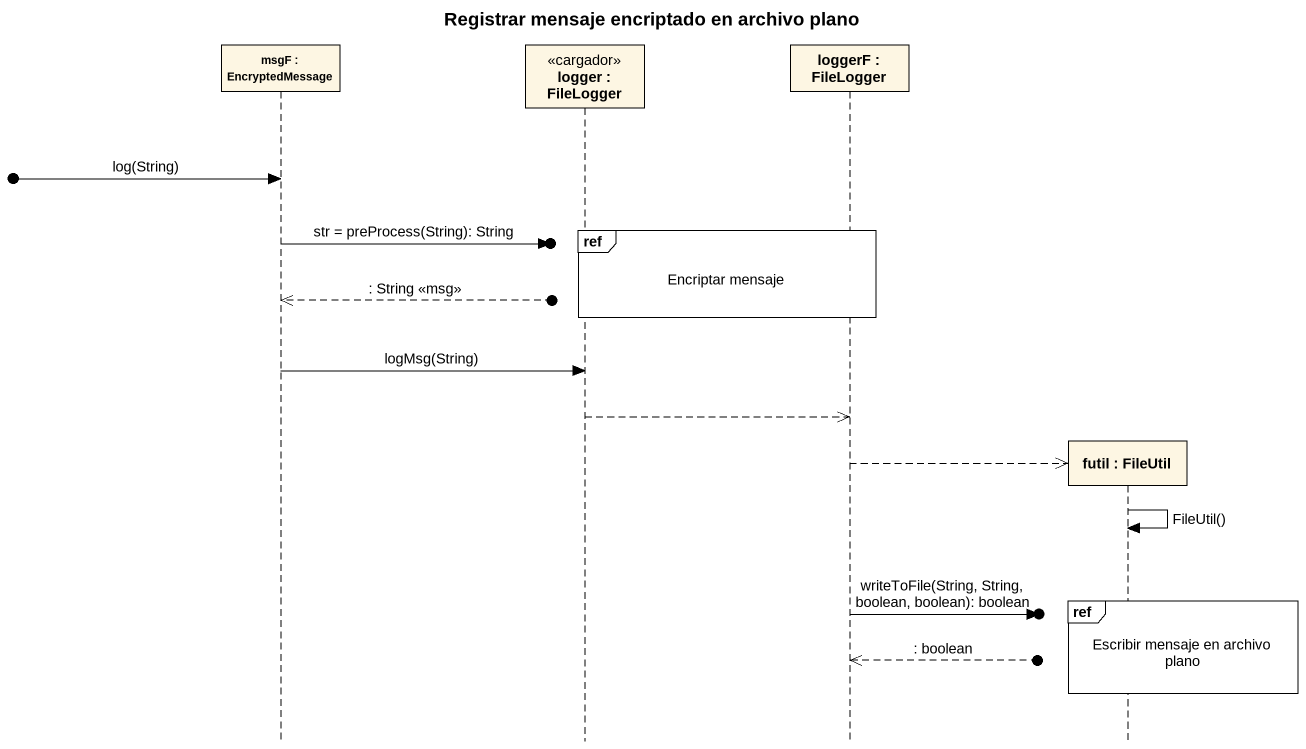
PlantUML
@startuml
title Registrar mensaje encriptado en archivo plano
hide footbox
participant "msgF : EncryptedMessage" as msgF
participant "logger : FileLogger" as logger <<cargador>>
participant "loggerF : FileLogger" as loggerF
participant "futil : FileUtil" as futil

[o-> msgF : log(String)
ref over logger, loggerF : Encriptar mensaje
msgF ->o] : str = preProcess(String): String
msgF <<--o] : : String <<msg>>
msgF -> logger : logMsg(String)
logger -->> loggerF
loggerF -->> futil **
futil -> futil : FileUtil()
ref over futil : Escribir mensaje en archivo plano
loggerF ->o] : writeToFile(String, String, boolean, boolean): boolean
loggerF <<--o] : : boolean
@enduml
